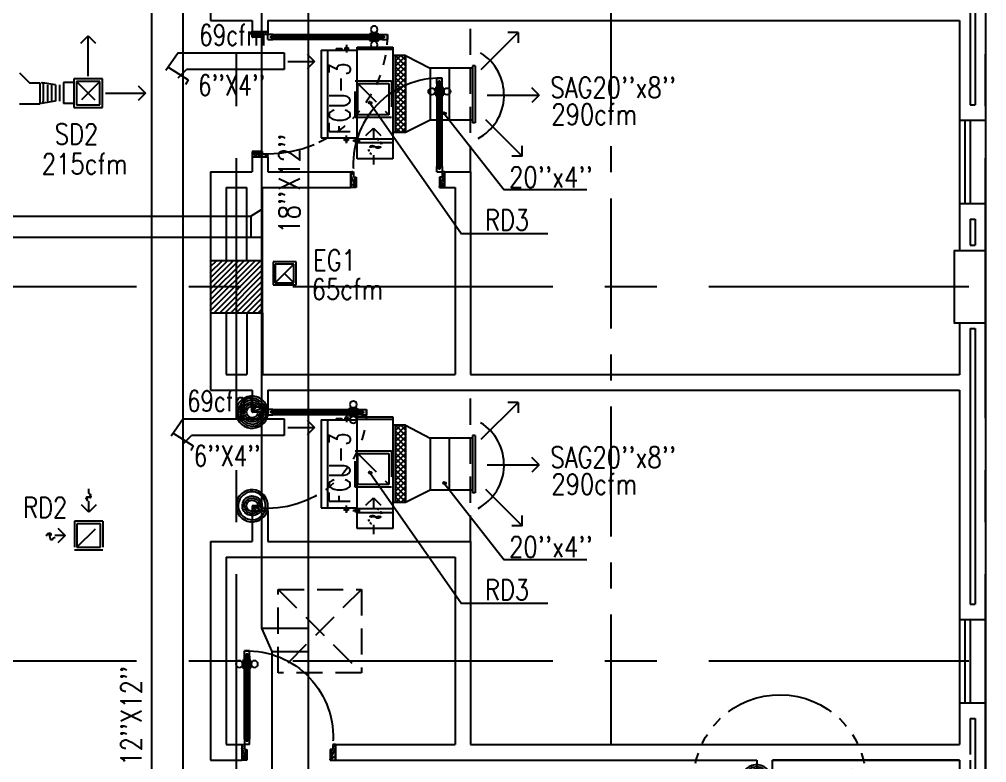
# Model space of a CAD drawing. Extents: x 417866231.7 to 417866328.5, y 43498046.7 to 43498124.2.
# Drawn here: x 417866245.95 to 417866255.25, y 43498063.41 to 43498070.56 of the extents above; entities that cross this region are included whole.
import ezdxf

# ---------------------------------------------------------------- set-up
doc = ezdxf.new("R2010")
doc.units = 0
doc.header["$MEASUREMENT"] = 0
for name, pattern in [('CENTER', [2, 1.25, -0.25, 0.25, -0.25]), ('CENTERX2', [4, 2.5, -0.5, 0.5, -0.5]), ('HIDDEN', [0.375, 0.25, -0.125])]:
    doc.linetypes.add(name, pattern=pattern)
doc.layers.get('0').update_dxf_attribs({"linetype": 'CONTINUOUS'})
for name, color, linetype in [('AXES', 11, 'CENTERX2'), ('AXES1', 11, 'CENTER'), ('COL', 7, 'CONTINUOUS'), ('DOOR', 9, 'CONTINUOUS'), ('DUCT', 6, 'CONTINUOUS'), ('EXDUCT', 10, 'CONTINUOUS'), ('FCU', 6, 'CONTINUOUS'), ('HAT', 11, 'CONTINUOUS'), ('INSUL', 9, 'CONTINUOUS'), ('M-AC-FLEX', 7, 'CONTINUOUS'), ('M-EGU.', 2, 'CONTINUOUS'), ('M-TEXT', 2, 'CONTINUOUS'), ('PSUPPLY', 3, 'HIDDEN'), ('SCD', 2, 'CONTINUOUS'), ('SHAFT', 9, 'CONTINUOUS'), ('TEXT-A', 2, 'CONTINUOUS'), ('WALL', 9, 'CONTINUOUS'), ('WIN', 9, 'CONTINUOUS')]:
    doc.layers.add(name, color=color, linetype=linetype)
doc.styles.add('ROMANS', font='ROMANS.shx', dxfattribs={"width": 0.6})

# ---------------------------------------------------------------- blocks, each defined once
blk = doc.blocks.new('D1000')
at = {"layer": 'DOOR', "color": 7, "linetype": 'ByBlock'}
for p, q in [((0, 0), (-150, 0)), ((-150, 0), (-150, -25)), ((-150, 0), (0, 0)), ((0, -50), (-113.7099299924448, 0)), ((0, -50), (-40.1457343158545, 0)), ((0, -50), (0, 0)), ((-1049.994220409368, -25.1743907785567), (-1099.994220409368, -25.1743907785567)), ((-1099.994220409368, -75.1743907785567), (-1099.994220409368, -25.1743907785567)), ((-1099.994220409368, -25.1743907785567), (-1099.994220409368, -75.1743907785567)), ((-1049.994220409368, -75.1743907785567), (-1099.994220409397, -75.17439077803283)), ((-1049.994220409368, -42.1743907785276), (-1069.994220409368, -42.1743907785276)), ((-1069.994220409368, -42.1743907785567), (-1069.994220409368, -58.1743907785567)), ((-1049.994220409368, -58.1743907785567), (-1069.994220409368, -58.1743907785567)), ((-1049.994220409368, -25.1743907785567), (-1049.994220409368, -42.1743907785276)), ((-1049.994220409368, -58.1743907785567), (-1049.994220409368, -75.1743907785567)), ((-927.6366776307696, -17.97439077851595), (-1017.63667763077, -17.97439077851595)), ((-1017.63667763077, -25.1743907785567), (-1017.63667763077, -17.97439077851595)), ((-1017.63667763077, -75.1743907785567), (-1017.63667763077, -82.37439077859744)), ((-927.6366776307696, -82.37439077859744), (-1017.63667763077, -82.37439077859744)), ((-1005.036677630764, -8.974390778515954), (-940.2366776307754, -8.974390778515954)), ((-1005.036677630764, -17.97439077851595), (-1005.036677630764, -8.974390778515954)), ((-1005.036677630764, -17.97439077851595), (-940.2366776307754, -17.97439077851595)), ((-1005.036677630764, -82.37439077859744), (-940.2366776307754, -82.37439077859744)), ((-1005.036677630764, -82.37439077859744), (-1005.036677630764, -91.37439077859744)), ((-1005.036677630764, -91.37439077859744), (-940.2366776307754, -91.37439077859744)), ((-940.2366776307754, -17.97439077851595), (-940.2366776307754, -8.974390778515954)), ((-940.2366776307754, -82.37439077859744), (-940.2366776307754, -91.37439077859744)), ((-927.6366776307696, -25.1743907785567), (-927.6366776307696, -17.97439077851595)), ((-927.6366776307696, -75.1743907785567), (-927.6366776307696, -82.37439077859744)), ((-200, -42), (-200, -25)), ((-200, -25), (-150, -25)), ((-180, -42), (-200, -42)), ((-200, -75), (-200, -58)), ((-200, -58), (-180, -58)), ((-150, -75), (-200, -75)), ((-180, -58), (-180, -42)), ((-150, -75), (-150, -25)), ((-150, -25), (-100, -25)), ((-100, -25), (-100, -50)), ((0, -50), (-100, -36.64271395650576)), ((-100, -50), (0, -50)), ((-150, -975), (-100, -975)), ((-150, -1000), (-150, -975)), ((-150, -1000), (0, -1000)), ((0, -1000), (-150, -1000)), ((0, -950), (-113.7099299924448, -1000)), ((-100, -975), (-100, -950)), ((0, -950), (-100, -963.3572860434942)), ((-100, -950), (0, -950)), ((0, -950), (-40.1457343158545, -1000)), ((0, -950), (0, -1000))]:
    blk.add_line(p, q, dxfattribs=at)
at = {"layer": 'DOOR', "linetype": 'ByBlock'}
for p, q in [((-200, -25), (-1049.994220409368, -25.1743907785567)), ((-200, -42), (-1049.994220409368, -42.1743907785276)), ((-200, -58), (-1049.994220409368, -58.1743907785567)), ((-1049.994220409368, -75.1743907785567), (-200, -75))]:
    blk.add_line(p, q, dxfattribs=at)
at = {"layer": 'DOOR', "color": 7, "linetype": 'ByBlock'}
for centre in [(-972.6366776307696, 23.35655343646067), (-972.6366776307696, -123.7053349935159)]:
    blk.add_circle(centre, 32.39999999998526, dxfattribs=at)
for centre, radius, start, end in [((0, -50), 134.4019578127773, 158.1598493927677, 169.2800236452233), ((0, -50), 74.40195781277725, 137.7764264164989, 180), ((0, -50), 54.40195781277725, 113.2073828916783, 180), ((0, -50), 154.4019578127773, 161.1052885493303, 166.2857707774695), ((0, -50), 114.4019578127773, 154.0838418822192, 167.37742587102), ((0, -50), 94.40195781277725, 148.0181880332501, 180), ((0, -50), 34.40195781277725, 90, 180), ((0, -50), 14.40195781277725, 90, 180), ((0, -950), 154.4019578127773, 193.7142292225305, 198.8947114506697), ((0, -950), 134.4019578127773, 190.7199763547767, 201.8401506072323), ((0, -950), 94.40195781277725, 180, 211.9818119667498), ((0, -950), 74.40195781277725, 180, 222.2235735835011), ((0, -950), 54.40195781277725, 180, 246.7926171083217), ((0, -950), 34.40195781277725, 180, 270), ((0, -950), 14.40195781277725, 180, 270)]:
    blk.add_arc(centre, radius, start, end, dxfattribs=at)
at = {"layer": 'DOOR', "linetype": 'HIDDEN', "ltscale": 0.5}
blk.add_arc((-149.4480923587253, -24.45375900973158), 950.5464012146837, 180.0434372933824, 269.9667328389054, dxfattribs=at)
blk = doc.blocks.new('C11')
at = {"layer": 'HAT'}
h = blk.add_hatch(dxfattribs=at)
h.set_pattern_fill('ANSI31', color=256, scale=300, style=0)
h.set_pattern_definition([(45, (-248556.1822811713, -75061.0053373936), (-26.51650429449553, 26.51650429449553), [])])
h.paths.add_polyline_path([(300.0000000000291, 700), (-2.91038304567337e-11, 700), (0, 349.9999999998981), (300.0000000000291, 349.9999999998981)])
h.paths.add_polyline_path([(300, 349.9999999998981), (-2.91038304567337e-11, 349.9999999998981), (-2.91038304567337e-11, 0), (300.0000000000291, 0)])
at = {"layer": 'COL'}
blk.add_lwpolyline([(300.0000000000291, 700), (299.9999999999709, 0), (0, 0), (0, 700)], close=True, dxfattribs=at)
blk = doc.blocks.new('DOOR90')
at = {"layer": 'DOOR', "color": 7, "linetype": 'ByBlock'}
for p, q in [((-150, 0), (0, 0)), ((-150, 0), (-150, -25)), ((0, -50), (-113.7099299924448, 0)), ((0, -50), (-40.1457343158545, 0)), ((0, -50), (0, 0)), ((-1000, -25), (-1050, -25)), ((-1050, -75), (-1050, -25)), ((-1050, -25), (-1050, -75)), ((-1000, -75), (-1050, -74.99999999947613)), ((-1000, -41.9999999999709), (-1020, -41.9999999999709)), ((-1020, -42), (-1020, -58)), ((-1000, -58), (-1020, -58)), ((-1000, -25), (-1000, -41.9999999999709)), ((-1000, -58), (-1000, -75)), ((-877.6424572214019, -17.79999999995925), (-967.6424572214019, -17.79999999995925)), ((-967.6424572214019, -25), (-967.6424572214019, -17.79999999995925)), ((-967.6424572214019, -75), (-967.6424572214019, -82.20000000004075)), ((-877.6424572214019, -82.20000000004075), (-967.6424572214019, -82.20000000004075)), ((-955.0424572214251, -8.799999999959255), (-890.2424572213786, -8.799999999959255)), ((-955.0424572214251, -17.79999999995925), (-955.0424572214251, -8.799999999959255)), ((-955.0424572214251, -17.79999999995925), (-890.2424572213786, -17.79999999995925)), ((-955.0424572214251, -82.20000000004075), (-890.2424572213786, -82.20000000004075)), ((-955.0424572214251, -82.20000000004075), (-955.0424572214251, -91.20000000004075)), ((-955.0424572214251, -91.20000000004075), (-890.2424572213786, -91.20000000004075)), ((-890.2424572213786, -17.79999999995925), (-890.2424572213786, -8.799999999959255)), ((-890.2424572213786, -82.20000000004075), (-890.2424572213786, -91.20000000004075)), ((-877.6424572214019, -25), (-877.6424572214019, -17.79999999995925)), ((-877.6424572214019, -75), (-877.6424572214019, -82.20000000004075)), ((-200, -25), (-150, -25)), ((-200, -42), (-200, -25)), ((-180, -42), (-200, -42)), ((-200, -58), (-180, -58)), ((-200, -75), (-200, -58)), ((-150, -75), (-200, -75)), ((-180, -58), (-180, -42)), ((-150, -25), (-100, -25)), ((-150, -75), (-150, -25)), ((-100, -25), (-100, -50)), ((0, -50), (-100, -36.64271395650576)), ((-100, -50), (0, -50)), ((-150, -875), (-100, -875)), ((-150, -900), (-150, -875)), ((-150, -900), (0, -900)), ((0, -900), (-150, -900)), ((0, -850), (-113.7099299924448, -900)), ((-100, -875), (-100, -850)), ((0, -850), (-100, -863.3572860434942)), ((-100, -850), (0, -850)), ((0, -850), (-40.1457343158545, -900)), ((0, -850), (0, -900))]:
    blk.add_line(p, q, dxfattribs=at)
at = {"layer": 'DOOR', "linetype": 'ByBlock'}
for p, q in [((-200, -25), (-1000, -25)), ((-200, -42), (-1000, -41.9999999999709)), ((-200, -58), (-1000, -58)), ((-1000, -75), (-200, -75))]:
    blk.add_line(p, q, dxfattribs=at)
at = {"layer": 'DOOR', "color": 7, "linetype": 'ByBlock'}
for centre in [(-922.6424572214019, 23.53094421501737), (-922.6424572214019, -123.5309442149592)]:
    blk.add_circle(centre, 32.39999999998526, dxfattribs=at)
for centre, radius, start, end in [((0, -50), 154.4019578127773, 161.1052885482714, 166.2857707768669), ((0, -50), 94.40195781277725, 148.0181880328085, 180), ((0, -50), 134.4019578127773, 158.159849394549, 169.2800236450682), ((0, -50), 114.4019578127773, 154.0838418822192, 167.37742587102), ((0, -50), 74.40195781277725, 137.7764264185456, 180), ((0, -50), 54.40195781277725, 113.2073828924446, 180), ((0, -50), 34.40195781277725, 90, 180), ((0, -50), 14.40195781277725, 90, 180), ((0, -850), 154.4019578127773, 193.7142292231331, 198.8947114517286), ((0, -850), 134.4019578127773, 190.7199763549318, 201.840150605451), ((0, -850), 94.40195781277725, 180, 211.9818119671915), ((0, -850), 74.40195781277725, 180, 222.2235735814543), ((0, -850), 54.40195781277725, 180, 246.7926171075554), ((0, -850), 34.40195781277725, 180, 270), ((0, -850), 14.40195781277725, 180, 270)]:
    blk.add_arc(centre, radius, start, end, dxfattribs=at)
at = {"layer": 'DOOR', "linetype": 'HIDDEN', "ltscale": 0.5}
blk.add_arc((-222.2222222220153, -49.99999999976717), 828.155208510499, 178.270116378131, 275.0030377036063, dxfattribs=at)
blk = doc.blocks.new('DOOR100')
at = {"layer": 'DOOR', "color": 7, "linetype": 'ByBlock'}
for p, q in [((-82.20000000018626, 1127.642457221402), (-82.20000000018626, 1217.642457221402)), ((-75.00000000011642, 1217.642457221402), (-82.20000000018626, 1217.642457221402)), ((-75.00000000011642, 1250), (-74.99999999959255, 1300.000000000029)), ((-75.00000000011642, 1300), (-25.00000000011642, 1300)), ((-25.00000000011642, 1300), (-75.00000000011642, 1300)), ((-58.00000000011642, 1250), (-75.00000000011642, 1250)), ((-58.00000000011642, 1250), (-58.00000000011642, 1270)), ((-42.00000000011642, 1270), (-58.00000000011642, 1270)), ((-42.00000000011642, 1250), (-42.00000000011642, 1270)), ((-25.00000000011642, 1250), (-42.00000000011642, 1250)), ((-25.00000000011642, 1250), (-25.00000000011642, 1300)), ((-25.00000000011642, 1217.642457221402), (-17.80000000004657, 1217.642457221402)), ((-17.80000000004657, 1127.642457221402), (-17.80000000004657, 1217.642457221402)), ((-91.20000000018626, 1205.042457221396), (-91.20000000018626, 1140.242457221408)), ((-82.20000000018626, 1205.042457221396), (-91.20000000018626, 1205.042457221396)), ((-82.20000000018626, 1140.242457221408), (-91.20000000018626, 1140.242457221408)), ((-82.20000000018626, 1205.042457221396), (-82.20000000018626, 1140.242457221408)), ((-75.00000000011642, 1127.642457221402), (-82.20000000018626, 1127.642457221402)), ((-25.00000000011642, 1127.642457221402), (-17.80000000004657, 1127.642457221402)), ((-17.80000000004657, 1205.042457221396), (-17.80000000004657, 1140.242457221408)), ((-17.80000000004657, 1205.042457221396), (-8.800000000046566, 1205.042457221396)), ((-17.80000000004657, 1140.242457221408), (-8.800000000046566, 1140.242457221408)), ((-8.800000000046566, 1205.042457221396), (-8.800000000046566, 1140.242457221408)), ((-75, 200), (-58, 200)), ((-75, 150), (-75, 200)), ((-58, 200), (-58, 180)), ((-42, 200), (-25, 200)), ((-42, 180), (-42, 200)), ((-25, 200), (-25, 150)), ((-1200, 0), (-1200, 150)), ((-1200, 150), (-1175, 150)), ((-1200, 150), (-1200, 0)), ((-1150, 0), (-1200, 113.7099299924448)), ((-1175, 150), (-1175, 100)), ((-1175, 100), (-1150, 100)), ((-1150, 0), (-1163.357286043465, 100)), ((-1150, 100), (-1150, 0)), ((-75, 150), (-25, 150)), ((-58, 180), (-42, 180)), ((-50, 0), (0, 113.7099299924448)), ((-50, 100), (-50, 0)), ((-50, 0), (-36.64271395653486, 100)), ((-25, 100), (-50, 100)), ((0, 150), (-25, 150)), ((-25, 150), (-25, 100)), ((0, 0), (0, 150)), ((0, 150), (0, 0)), ((-1150, 0), (-1200, 40.1457343158545)), ((-1150, 0), (-1200, 0)), ((-50, 0), (0, 40.1457343158545)), ((-50, 0), (0, 0))]:
    blk.add_line(p, q, dxfattribs=at)
at = {"layer": 'DOOR', "linetype": 'ByBlock'}
for p, q in [((-75.00000000011642, 1250), (-75, 200)), ((-58, 200), (-58.00000000011642, 1250)), ((-42, 200), (-42.00000000011642, 1250)), ((-25, 200), (-25.00000000011642, 1250))]:
    blk.add_line(p, q, dxfattribs=at)
at = {"layer": 'DOOR', "color": 7, "linetype": 'ByBlock'}
for centre in [(-123.5309442150756, 1172.642457221402), (23.53094421490096, 1172.642457221402)]:
    blk.add_circle(centre, 32.39999999998526, dxfattribs=at)
at = {"layer": 'DOOR', "linetype": 'HIDDEN', "ltscale": 0.5}
blk.add_arc((-24.99999999965075, 149.9999999994106), 1150.000000000618, 90, 179.9999999995831, dxfattribs=at)
at = {"layer": 'DOOR', "color": 7, "linetype": 'ByBlock'}
for centre, radius, start, end in [((-1150, 0), 154.4019578127773, 103.7142292212167, 108.8947114515936), ((-1150, 0), 134.4019578127773, 100.7199763555959, 111.8401506085482), ((-1150, 0), 94.40195781277725, 90, 121.981811965689), ((-50, 0), 94.40195781277725, 58.01818803431096, 90), ((-50, 0), 134.4019578127773, 68.15984939145177, 79.28002364440412), ((-50, 0), 114.4019578127773, 64.0838418833441, 77.3774258719247), ((-50, 0), 154.4019578127773, 71.10528854840643, 76.28577077878333), ((-1150, 0), 74.40195781277725, 90, 132.2235735847074), ((-1150, 0), 54.40195781277725, 90, 156.7926171089788), ((-1150, 0), 34.40195781277725, 90, 180), ((-1150, 0), 14.40195781277725, 90, 180), ((-50, 0), 74.40195781277725, 47.7764264152926, 90), ((-50, 0), 54.40195781277725, 23.20738289102122, 90), ((-50, 0), 34.40195781277725, 0, 90), ((-50, 0), 14.40195781277725, 0, 90)]:
    blk.add_arc(centre, radius, start, end, dxfattribs=at)
blk = doc.blocks.new('COL50')
at = {"layer": 'COL'}
blk.add_lwpolyline([(-249.9999999999709, 250), (-249.9999999999418, -250), (250, -250), (249.9999999999709, 250)], close=True, dxfattribs=at)
blk = doc.blocks.new('*X58')
at = {"color": 0}
for p, q in [((203888.5557043092, 132665.2251692942), (204373.0645088267, 133149.7339738117)), ((203888.5557043092, 132718.2581778832), (204320.0315002377, 133149.7339738117)), ((203888.5557043092, 132771.2911864722), (204266.9984916487, 133149.7339738117)), ((203888.5557043092, 132824.3241950612), (204213.9654830597, 133149.7339738117)), ((203888.5557043092, 132877.3572036501), (204160.9324744707, 133149.7339738117)), ((203888.5557043092, 132930.3902122391), (204107.8994658817, 133149.7339738117)), ((203888.5557043092, 132983.4232208281), (204054.8664572927, 133149.7339738117)), ((203888.5557043092, 133036.4562294171), (204001.8334487038, 133149.7339738117)), ((203888.5557043092, 133089.4892380061), (203948.8004401147, 133149.7339738117)), ((203888.5557043092, 133142.5222465951), (203895.7674315257, 133149.7339738117)), ((203926.0975174157, 132649.7339738117), (204388.5557043091, 133112.1921607051)), ((203979.1305260047, 132649.7339738117), (204388.5557043091, 133059.1591521161)), ((204032.1635345937, 132649.7339738117), (204388.5557043091, 133006.1261435272)), ((204085.1965431827, 132649.7339738117), (204388.5557043091, 132953.0931349382)), ((204138.2295517716, 132649.7339738117), (204388.5557043091, 132900.0601263492)), ((204191.2625603606, 132649.7339738117), (204388.5557043091, 132847.0271177602)), ((204244.2955689496, 132649.7339738117), (204388.5557043091, 132793.9941091712)), ((204297.3285775386, 132649.7339738117), (204388.5557043091, 132740.9611005822)), ((204350.3615861276, 132649.7339738117), (204388.5557043091, 132687.9280919932))]:
    blk.add_line(p, q, dxfattribs=at)
blk = doc.blocks.new('*X29')
at = {"color": 0}
for p, q in [((16890.47746209932, -2466.570672882412), (16943.4517006644, -2413.596434317336)), ((16990.47746209933, -2512.466117304769), (16891.6077791119, -2413.596434317336)), ((16990.47746209933, -2459.433108715778), (16944.64078770089, -2413.596434317336)), ((16890.47746209932, -2519.603681471403), (16990.47746209933, -2419.603681471401)), ((16990.47746209933, -2565.49912589376), (16890.47746209932, -2465.499125893757)), ((16890.47746209932, -2572.636690060394), (16990.47746209933, -2472.636690060392)), ((16990.47746209933, -2618.532134482751), (16890.47746209932, -2518.532134482748)), ((16890.47746209932, -2625.669698649385), (16990.47746209933, -2525.669698649383)), ((16990.47746209933, -2671.565143071742), (16890.47746209932, -2571.565143071739)), ((16890.47746209932, -2678.702707238376), (16990.47746209933, -2578.702707238374)), ((16990.47746209933, -2724.598151660733), (16890.47746209932, -2624.59815166073)), ((16890.47746209932, -2731.735715827367), (16990.47746209933, -2631.735715827365)), ((16990.47746209933, -2777.631160249724), (16890.47746209932, -2677.631160249721)), ((16890.47746209932, -2784.768724416358), (16990.47746209933, -2684.768724416357)), ((16990.47746209933, -2830.664168838715), (16890.47746209932, -2730.664168838713)), ((16890.47746209932, -2837.801733005349), (16990.47746209933, -2737.801733005348)), ((16990.47746209933, -2883.697177427706), (16890.47746209932, -2783.697177427704)), ((16890.47746209932, -2890.83474159434), (16990.47746209933, -2790.834741594339)), ((16990.47746209933, -2936.730186016697), (16890.47746209932, -2836.730186016694)), ((16890.47746209932, -2943.867750183331), (16990.47746209933, -2843.86775018333)), ((16990.47746209933, -2989.763194605689), (16890.47746209932, -2889.763194605686)), ((16890.47746209932, -2996.900758772323), (16990.47746209933, -2896.900758772321)), ((16990.47746209933, -3042.796203194679), (16890.47746209932, -2942.796203194677)), ((16890.47746209932, -3049.933767361314), (16990.47746209933, -2949.933767361312)), ((16990.47746209933, -3095.82921178367), (16890.47746209932, -2995.829211783668)), ((16890.47746209932, -3102.966775950305), (16990.47746209933, -3002.966775950303)), ((16990.47746209933, -3148.862220372662), (16890.47746209932, -3048.862220372659)), ((16891.53081232129, -3154.946434317336), (16990.47746209933, -3055.999784539294)), ((16943.52866745501, -3154.946434317336), (16890.47746209932, -3101.89522896165)), ((16944.56382091028, -3154.946434317336), (16990.47746209933, -3109.032793128285))]:
    blk.add_line(p, q, dxfattribs=at)
blk = doc.blocks.new('WHE06')
at = {"color": 3}
for p, q in [((688.9750000238419, 621.5), (346.0749999880791, 621.5)), ((346.0749999880791, 621.5), (346.0749999880791, 469.1000000014901)), ((688.9750000238419, 469.1000000014901), (688.9750000238419, 621.5)), ((242.1000000238419, 472.1842434704304), (242.1000000238419, 399.4801759719849)), ((60.32499998807907, -422.25), (60.32499998807907, 422.25)), ((212.2971614003181, 437.25), (269.0589052438736, 437.25)), ((232.1000000238419, 452.25), (232.1000000238419, 422.25)), ((232.1000000238419, 452.25), (252.1000000238419, 452.25)), ((252.1000000238419, 452.25), (252.1000000238419, 422.25)), ((304.9940044879913, 447.6499999985099), (373.2827185988426, 447.6499999985099)), ((321.0749999880791, 457.6499999985099), (321.0749999880791, 437.6499999985099)), ((321.0749999880791, 457.6499999985099), (346.0749999880791, 457.6499999985099)), ((321.0749999880791, 437.6499999985099), (346.0749999880791, 437.6499999985099)), ((346.0749999880791, 430.4178223386407), (688.9750000238419, 430.4178223386407)), ((811.1999999880791, 370.6749999970198), (688.9750000238419, 370.6749999970198)), ((711.1999999880791, -370.6749999970198), (711.1999999880791, 370.6749999970198)), ((811.1999999880791, -370.6749999970198), (811.1999999880791, 370.6749999970198)), ((811.1999999880791, -370.6749999970198), (688.9750000238419, -370.6749999970198)), ((141.6357128024101, -437.25), (141.6357128024101, -422.25)), ((141.6357128024101, -437.25), (196.5700032711029, -437.25)), ((196.5700032711029, -437.25), (196.5700032711029, -422.25)), ((221.3790392279625, -437.25), (269.0589052438736, -437.25)), ((232.1000000238419, -452.25), (232.1000000238419, -422.25)), ((232.1000000238419, -452.25), (252.1000000238419, -452.25)), ((242.1000000238419, -472.1842434704304), (242.1000000238419, -399.4801759719849)), ((252.1000000238419, -452.25), (252.1000000238419, -422.25)), ((346.0749999880791, -430.4178223386407), (688.9750000238419, -430.4178223386407))]:
    blk.add_line(p, q, dxfattribs=at)
at = {"color": 6}
for p, q in [((346.0749999880791, 469.1000000014901), (346.0749999880791, -450.8250000029802)), ((688.9750000238419, 469.1000000014901), (346.0749999880791, 469.1000000014901)), ((688.9750000238419, -450.8250000029802), (688.9750000238419, 469.1000000014901)), ((0, -422.25), (0, 422.25)), ((0, 422.25), (346.0749999880791, 422.25)), ((0, -422.25), (346.0749999880791, -422.25)), ((346.0749999880791, -450.8250000029802), (688.9750000238419, -450.8250000029802))]:
    blk.add_line(p, q, dxfattribs=at)
at = {"color": 11}
blk.add_blockref('*X29', (-16179.27746212482, 2784.271434314549), dxfattribs=at)

msp = doc.modelspace()

# ---------------------------------------------------------------- linework, layer by layer
at = {"layer": 'AXES'}
for p, q in [((417866248.0386051, 43498046.72449277), (417866248.0386051, 43498123.53716789)), ((417866255.2386051, 43498046.72449277), (417866255.2386051, 43498123.18716789)), ((417866307.0786051, 43498067.98878641), (417866239.0386051, 43498067.98878641)), ((417866307.0786051, 43498064.38878641), (417866239.0386051, 43498064.38878641))]:
    msp.add_line(p, q, dxfattribs=at)
at = {"layer": 'AXES1'}
msp.add_line((417866251.6386051, 43498053.58878641), (417866251.6386051, 43498112.40878641), dxfattribs=at)
at = {"layer": 'DUCT', "linetype": 'ByBlock'}
for p, q in [((417866247.5209725, 43498079.59369524), (417866247.5209725, 43498061.69918733)), ((417866247.2209725, 43498071.15974574), (417866247.2209725, 43498061.64918733))]:
    msp.add_line(p, q, dxfattribs=at)
at = {"layer": 'DUCT'}
for p, q in [((417866247.4776269, 43498070.23684323), (417866247.3600358, 43498070.06890575)), ((417866247.4776269, 43498070.23684323), (417866248.4963144, 43498070.23684323)), ((417866248.4963144, 43498070.23684323), (417866248.4963144, 43498070.07684323)), ((417866247.3806447, 43498070.09833822), (417866247.5721132, 43498069.97819236)), ((417866247.4776269, 43498069.99684323), (417866247.5576269, 43498070.07684323)), ((417866248.4963144, 43498070.07684323), (417866247.5576269, 43498070.07684323)), ((417866245.9515262, 43498070.04609942), (417866246.0515262, 43498069.94609942)), ((417866247.5721132, 43498069.97819236), (417866247.5490947, 43498069.93303886)), ((417866247.5721132, 43498069.97819236), (417866247.5721132, 43498069.97819236)), ((417866246.1515262, 43498069.94609942), (417866246.0515262, 43498069.94609942)), ((417866246.1515262, 43498069.74609941), (417866246.1515262, 43498069.94609942)), ((417866245.9515262, 43498069.74609941), (417866246.1515262, 43498069.74609941)), ((417866247.5265346, 43498066.7188885), (417866247.4089435, 43498066.55095102)), ((417866247.5265346, 43498066.7188885), (417866248.4963144, 43498066.7188885)), ((417866248.4963144, 43498066.7188885), (417866248.4963144, 43498066.5588885)), ((417866247.4295523, 43498066.58038349), (417866247.6210208, 43498066.46023764)), ((417866247.5265346, 43498066.4788885), (417866247.6065346, 43498066.5588885)), ((417866248.4963144, 43498066.5588885), (417866247.6065346, 43498066.5588885)), ((417866247.6210208, 43498066.46023764), (417866247.5980024, 43498066.41508413)), ((417866247.6210208, 43498066.46023764), (417866247.6210208, 43498066.46023764))]:
    msp.add_line(p, q, dxfattribs=at)
at = {"layer": 'DUCT', "linetype": 'Continuous'}
for p, q in [((417866249.6641743, 43498070.2117532), (417866249.8998622, 43498070.08908062)), ((417866250.0823876, 43498070.08908062), (417866249.8998622, 43498070.08908062)), ((417866249.8998622, 43498070.08908062), (417866249.8998622, 43498069.58907961)), ((417866249.8998622, 43498069.58907961), (417866249.6641743, 43498069.4704017)), ((417866250.0823876, 43498069.58907961), (417866249.8998622, 43498069.58907961)), ((417866249.6641743, 43498066.6567532), (417866249.8998622, 43498066.53408062)), ((417866250.0823876, 43498066.53408062), (417866249.8998622, 43498066.53408062)), ((417866249.8998622, 43498066.53408062), (417866249.8998622, 43498066.03407961)), ((417866249.8998622, 43498066.03407961), (417866249.6641743, 43498065.9154017)), ((417866250.0823876, 43498066.03407961), (417866249.8998622, 43498066.03407961))]:
    msp.add_line(p, q, dxfattribs=at)
at = {"layer": 'EXDUCT', "linetype": 'ByBlock'}
for p, q in [((417866248.2775404, 43498072.82789502), (417866248.2775404, 43498064.7057426)), ((417866248.7275404, 43498072.82789502), (417866248.7275404, 43498060.40274163)), ((417866243.2754089, 43498068.6669528), (417866248.1756032, 43498068.6669528)), ((417866248.1756032, 43498068.6669528), (417866248.2775404, 43498068.73208846)), ((417866248.1775404, 43498068.66819063), (417866248.1775405, 43498068.4669528)), ((417866243.2754089, 43498068.4669528), (417866248.2775404, 43498068.4669528)), ((417866248.2775404, 43498064.7057426), (417866248.3775405, 43498064.48127434)), ((417866248.2775404, 43498064.7057426), (417866248.7275404, 43498064.7057426)), ((417866248.3775405, 43498064.48127434), (417866248.7275404, 43498064.48127434)), ((417866248.3775405, 43498064.48127434), (417866248.3775405, 43498060.40274163))]:
    msp.add_line(p, q, dxfattribs=at)
at = {"layer": 'INSUL'}
for p, q in [((417866255.0886051, 43498071.03878641), (417866255.0886051, 43498069.73878641)), ((417866255.1386051, 43498071.03878641), (417866255.1386051, 43498069.73878641)), ((417866255.0886051, 43498069.73878641), (417866255.1386051, 43498069.73878641)), ((417866255.0886051, 43498068.63878641), (417866255.1386051, 43498068.63878641)), ((417866255.0886051, 43498068.63878641), (417866255.0886051, 43498068.38878641)), ((417866255.1386051, 43498068.63878641), (417866255.1386051, 43498068.38878641)), ((417866255.0886051, 43498068.38878641), (417866255.1386051, 43498068.38878641)), ((417866255.0886051, 43498067.58878641), (417866255.0886051, 43498064.93878641)), ((417866255.0886051, 43498067.58878641), (417866255.1386051, 43498067.58878641)), ((417866255.1386051, 43498067.58878641), (417866255.1386051, 43498064.93878641)), ((417866255.0886051, 43498064.93878641), (417866255.1386051, 43498064.93878641)), ((417866255.0886051, 43498063.83878641), (417866255.1386051, 43498063.83878641)), ((417866255.0886051, 43498063.83878641), (417866255.0886051, 43498063.49178641)), ((417866255.1386051, 43498063.83878641), (417866255.1386051, 43498063.44178641)), ((417866255.0886051, 43498063.43878641), (417866255.0886051, 43498061.13878641)), ((417866255.1386051, 43498063.43878641), (417866255.1386051, 43498061.13878641))]:
    msp.add_line(p, q, dxfattribs=at)
at = {"layer": 'M-AC-FLEX', "color": 11}
for p, q in [((417866246.181125, 43498069.92953336), (417866246.181125, 43498069.77203946)), ((417866246.220125, 43498069.92953336), (417866246.220125, 43498069.77203946)), ((417866246.259125, 43498069.92953336), (417866246.259125, 43498069.77203946)), ((417866246.298125, 43498069.92953336), (417866246.298125, 43498069.77203946)), ((417866246.3371251, 43498069.92953336), (417866246.3371251, 43498069.77203946)), ((417866246.3761251, 43498069.92953336), (417866246.3761251, 43498069.77203946))]:
    msp.add_line(p, q, dxfattribs=at)
at = {"layer": 'M-AC-FLEX'}
for points in [[(417866246.298125, 43498069.92953336, -1), (417866246.259125, 43498069.92953336, 0.9999999999999997), (417866246.220125, 43498069.92953336, -0.9999999999999997), (417866246.181125, 43498069.92953336, 0.601095585022401), (417866246.1515262, 43498069.94594199, 0.601095585022401)], [(417866246.259125, 43498069.92953336, 1), (417866246.298125, 43498069.92953336, -0.9999999999999997), (417866246.337125, 43498069.92953336)], [(417866246.337125, 43498069.92953336, 1), (417866246.298125, 43498069.92953336)], [(417866246.3761251, 43498069.92953336, -1), (417866246.3371251, 43498069.92953336, 0.9999999999999997), (417866246.2981251, 43498069.92953336)], [(417866246.2981251, 43498069.92953336, -1), (417866246.3371251, 43498069.92953336)], [(417866246.298125, 43498069.77203946, 1), (417866246.259125, 43498069.77203946, -0.9999999999999997), (417866246.220125, 43498069.77203946, 1), (417866246.181125, 43498069.77203946, -0.601095585022401), (417866246.1515262, 43498069.75563083, -0.601095585022401)], [(417866246.259125, 43498069.77203946, -1), (417866246.298125, 43498069.77203946, 0.9999999999999997), (417866246.337125, 43498069.77203946)], [(417866246.3371249, 43498069.77199125, -1.000000764127005), (417866246.298125, 43498069.77203946)], [(417866246.3761251, 43498069.77203946, 1), (417866246.3371251, 43498069.77203946, -0.9999999999999997), (417866246.2981251, 43498069.77203946)], [(417866246.2981251, 43498069.77199125, 1.000000764127005), (417866246.3371251, 43498069.77203946)]]:
    msp.add_lwpolyline(points, format="xyb", dxfattribs=at)
at = {"layer": 'M-EGU.', "linetype": 'HIDDEN'}
for p, q in [((417866250.2886251, 43498069.0922122), (417866250.2886251, 43498070.5472122)), ((417866250.2886251, 43498069.09378641), (417866250.2886251, 43498070.50628927)), ((417866246.7261251, 43498069.96328641), (417866246.5011251, 43498069.96328641)), ((417866246.5011251, 43498069.96328641), (417866246.7261251, 43498069.73828641)), ((417866246.7261251, 43498069.96328641), (417866246.5011251, 43498069.73828641)), ((417866246.5011251, 43498069.96328641), (417866246.5011251, 43498069.73828641)), ((417866246.7261251, 43498069.73828641), (417866246.7261251, 43498069.96328641)), ((417866249.1783149, 43498069.96699397), (417866249.5283156, 43498069.96699397)), ((417866249.1783149, 43498069.61699326), (417866249.1783149, 43498069.96699397)), ((417866249.5283156, 43498069.96699397), (417866249.5283156, 43498069.61699326)), ((417866249.203315, 43498069.94199391), (417866249.5033156, 43498069.64199331)), ((417866246.5011251, 43498069.73828641), (417866246.7261251, 43498069.73828641)), ((417866249.5283156, 43498069.61699326), (417866249.1783149, 43498069.61699326)), ((417866250.2886251, 43498065.5372122), (417866250.2886251, 43498066.9922122)), ((417866250.2886251, 43498065.53878641), (417866250.2886251, 43498066.95128927)), ((417866249.1783149, 43498066.41199397), (417866249.5283156, 43498066.41199397)), ((417866249.1783149, 43498066.06199326), (417866249.1783149, 43498066.41199397)), ((417866249.203315, 43498066.38699391), (417866249.5033156, 43498066.08699331)), ((417866249.5283156, 43498066.41199397), (417866249.5283156, 43498066.06199326)), ((417866249.5283156, 43498066.06199326), (417866249.1783149, 43498066.06199326)), ((417866246.7549958, 43498065.73471968), (417866246.4799957, 43498065.73471968)), ((417866246.4799957, 43498065.73471968), (417866246.4799957, 43498065.45971968)), ((417866246.5049958, 43498065.48471968), (417866246.7299957, 43498065.70971968)), ((417866246.7549958, 43498065.73471968), (417866246.7549958, 43498065.45971968)), ((417866246.4799957, 43498065.45971968), (417866246.7549958, 43498065.45971968))]:
    msp.add_line(p, q, dxfattribs=at)
at = {"layer": 'M-EGU.'}
for p, q in [((417866250.3914894, 43498070.07852409), (417866250.7450435, 43498070.4320782)), ((417866250.7450435, 43498070.4320782), (417866250.6450433, 43498070.4320782)), ((417866250.7450435, 43498070.4320782), (417866250.7450435, 43498070.33207799)), ((417866246.5429144, 43498070.33007573), (417866246.6136251, 43498070.40078641)), ((417866246.6136251, 43498070.40078641), (417866246.6843358, 43498070.33007573)), ((417866246.6136251, 43498070.01460404), (417866246.6136251, 43498070.40078641)), ((417866248.5322354, 43498070.15371135), (417866248.7884663, 43498070.15371135)), ((417866248.7177556, 43498070.22442202), (417866248.7884663, 43498070.15371135)), ((417866248.7884663, 43498070.15371135), (417866248.7177556, 43498070.08300067)), ((417866250.0823876, 43498070.08908062), (417866250.0823876, 43498069.58907961)), ((417866250.3073881, 43498070.08908062), (417866250.0823876, 43498070.08908062)), ((417866250.3323881, 43498070.11408067), (417866250.3073881, 43498070.11408067)), ((417866250.3073881, 43498070.11408067), (417866250.3073881, 43498069.56407956)), ((417866250.3323881, 43498070.11408067), (417866250.3323881, 43498069.56407956)), ((417866246.4761251, 43498069.98828641), (417866246.4761251, 43498069.71328641)), ((417866246.7511251, 43498069.98828641), (417866246.4761251, 43498069.98828641)), ((417866246.7511251, 43498069.71328641), (417866246.7511251, 43498069.98828641)), ((417866246.3761251, 43498069.95078641), (417866246.3761251, 43498069.75078641)), ((417866246.4761251, 43498069.95078641), (417866246.3761251, 43498069.95078641)), ((417866247.0929144, 43498069.92149709), (417866247.1636251, 43498069.85078641)), ((417866249.203315, 43498069.94199391), (417866249.5033156, 43498069.94199391)), ((417866249.203315, 43498069.64199331), (417866249.203315, 43498069.94199391)), ((417866249.5033156, 43498069.94199391), (417866249.5033156, 43498069.64199331)), ((417866250.9484365, 43498069.83158417), (417866250.8777257, 43498069.90229499)), ((417866246.7774428, 43498069.85078641), (417866247.1636251, 43498069.85078641)), ((417866247.1636251, 43498069.85078641), (417866247.0929144, 43498069.78007573)), ((417866250.4484355, 43498069.83158417), (417866250.9484365, 43498069.83158417)), ((417866250.9484365, 43498069.83158417), (417866250.8777257, 43498069.76087335)), ((417866246.4761251, 43498069.75078641), (417866246.3761251, 43498069.75078641)), ((417866246.4761251, 43498069.71328641), (417866246.7511251, 43498069.71328641)), ((417866249.5033156, 43498069.64199331), (417866249.203315, 43498069.64199331)), ((417866250.3073881, 43498069.58907961), (417866250.0823876, 43498069.58907961)), ((417866250.4311574, 43498069.59818675), (417866250.7847115, 43498069.24463265)), ((417866249.2829396, 43498069.44387419), (417866249.3536504, 43498069.514585)), ((417866249.3536504, 43498069.514585), (417866249.4243612, 43498069.44387419)), ((417866249.3536504, 43498069.514585), (417866249.3536504, 43498069.41352228)), ((417866250.3323881, 43498069.56407956), (417866250.3073881, 43498069.56407956)), ((417866250.7847115, 43498069.24463265), (417866250.7847115, 43498069.34463285)), ((417866249.3536504, 43498069.25428412), (417866249.3536504, 43498069.16564682)), ((417866250.7847115, 43498069.24463265), (417866250.6847113, 43498069.24463265)), ((417866250.3914894, 43498066.52352409), (417866250.7450435, 43498066.8770782)), ((417866250.7450435, 43498066.8770782), (417866250.6450433, 43498066.8770782)), ((417866250.7450435, 43498066.8770782), (417866250.7450435, 43498066.777078)), ((417866248.7177556, 43498066.7064673), (417866248.7884663, 43498066.63575662)), ((417866248.5322354, 43498066.63575662), (417866248.7884663, 43498066.63575662)), ((417866248.7884663, 43498066.63575662), (417866248.7177556, 43498066.56504595)), ((417866250.0823876, 43498066.53408062), (417866250.0823876, 43498066.03407961)), ((417866250.3073881, 43498066.53408062), (417866250.0823876, 43498066.53408062)), ((417866250.3323881, 43498066.55908068), (417866250.3073881, 43498066.55908068)), ((417866250.3073881, 43498066.55908068), (417866250.3073881, 43498066.00907956)), ((417866250.3323881, 43498066.55908068), (417866250.3323881, 43498066.00907956)), ((417866249.203315, 43498066.38699391), (417866249.5033156, 43498066.38699391)), ((417866249.203315, 43498066.08699331), (417866249.203315, 43498066.38699391)), ((417866249.5033156, 43498066.38699391), (417866249.5033156, 43498066.08699331)), ((417866250.9484365, 43498066.27658417), (417866250.8777257, 43498066.34729499)), ((417866250.4484355, 43498066.27658417), (417866250.9484365, 43498066.27658417)), ((417866250.9484365, 43498066.27658417), (417866250.8777257, 43498066.20587335)), ((417866249.5033156, 43498066.08699331), (417866249.203315, 43498066.08699331)), ((417866246.6174958, 43498066.00422149), (417866246.6174958, 43498066.04721968)), ((417866249.2829396, 43498065.88887419), (417866249.3536504, 43498065.959585)), ((417866249.3536504, 43498065.959585), (417866249.4243612, 43498065.88887419)), ((417866249.3536504, 43498065.959585), (417866249.3536504, 43498065.85852228)), ((417866250.3073881, 43498066.03407961), (417866250.0823876, 43498066.03407961)), ((417866250.3323881, 43498066.00907956), (417866250.3073881, 43498066.00907956)), ((417866250.4311574, 43498066.04318675), (417866250.7847115, 43498065.68963265)), ((417866246.6174958, 43498065.82221968), (417866246.5467851, 43498065.89293036)), ((417866246.6174958, 43498065.82221968), (417866246.6174958, 43498065.92907656)), ((417866246.6882064, 43498065.89293036), (417866246.6174958, 43498065.82221968)), ((417866250.7847115, 43498065.68963265), (417866250.7847115, 43498065.78963285)), ((417866246.7299957, 43498065.70971968), (417866246.5049958, 43498065.70971968)), ((417866246.5049958, 43498065.70971968), (417866246.5049958, 43498065.48471968)), ((417866246.7299957, 43498065.48471968), (417866246.7299957, 43498065.70971968)), ((417866249.3536504, 43498065.69928412), (417866249.3536504, 43498065.61064682)), ((417866250.7847115, 43498065.68963265), (417866250.6847113, 43498065.68963265)), ((417866246.3924958, 43498065.59721968), (417866246.2914332, 43498065.59721968)), ((417866246.3217851, 43498065.66793036), (417866246.3924958, 43498065.59721968)), ((417866246.3924958, 43498065.59721968), (417866246.3217851, 43498065.526509)), ((417866246.5049958, 43498065.48471968), (417866246.7299957, 43498065.48471968))]:
    msp.add_line(p, q, dxfattribs=at)
for points in [[(417866246.6174958, 43498066.00422149, -0.1878616880635112), (417866246.6359329, 43498065.99285653, -0.2026446714702415), (417866246.6408718, 43498065.97327946, -0.6169147816705048), (417866246.6158116, 43498065.96518235, 0.6687084752237648), (417866246.5922158, 43498065.9555983, 0.1942850651709176), (417866246.5993313, 43498065.93766064, 0.1860514396155063), (417866246.6174958, 43498065.92907656)], [(417866246.2118143, 43498065.59721968, -0.1324001419046424), (417866246.2229562, 43498065.61330785, -0.15664048728736), (417866246.238354, 43498065.61965627, -0.7366118572675341), (417866246.250973, 43498065.58818541, 0.7742319307937748), (417866246.2648936, 43498065.55777221, 0.2033489946306821), (417866246.2859685, 43498065.57149999, 0.1938082075567039), (417866246.2914332, 43498065.59721968)]]:
    msp.add_lwpolyline(points, format="xyb", dxfattribs=at)
for centre, radius, start, end in [((417866249.3658015, 43498069.3441964), 0.07038275008376396, 56.06791519368247, 99.94155587594098), ((417866249.3691406, 43498069.34915937), 0.0644010973816839, 10.09069886061577, 56.06794243221513), ((417866249.344166, 43498069.31021155), 0.03550330450034948, 39.09794158613952, 184.6011491178419), ((417866249.3630697, 43498069.31173296), 0.05446809202246012, 184.6012262695696, 220.2112023299373), ((417866249.3985312, 43498069.35438972), 0.03454872507028574, 219.0979441099136, 10.09070198115806), ((417866249.3789013, 43498069.32511694), 0.07519904755981853, 220.2111423229699, 250.379558153059), ((417866249.344166, 43498065.75521155), 0.03550330450034948, 39.09794158613952, 184.6011491178419), ((417866249.3658015, 43498065.7891964), 0.07038275008376396, 56.06791519368247, 99.94155587594098), ((417866249.3985312, 43498065.79938972), 0.03454872507028574, 219.0979441099136, 10.09070198115806), ((417866249.3691406, 43498065.79415938), 0.0644010973816839, 10.09069886061577, 56.06794243221513), ((417866249.3630697, 43498065.75673296), 0.05446809202246012, 184.6012262695696, 220.2112023299373), ((417866249.3789013, 43498065.77011694), 0.07519904755981853, 220.2111423229699, 250.379558153059)]:
    msp.add_arc(centre, radius, start, end, dxfattribs=at)
for centre in [(417866250.132828, 43498069.83158417), (417866250.132828, 43498066.27658417)]:
    msp.add_ellipse(centre, major_axis=(-0.3371891843117221, 0.3371891843117221), ratio=0.999999968212221, start_param=2.854131963678764, end_param=4.941636672248031, dxfattribs=at)
at = {"layer": 'PSUPPLY', "color": 4, "linetype": 'Continuous'}
for p, q in [((417866249.3190632, 43498069.75754749), (417866250.2002382, 43498068.49829239)), ((417866250.0322421, 43498069.65814071), (417866250.6100072, 43498068.91920567)), ((417866251.4054683, 43498068.91899863), (417866250.6102141, 43498068.91899863)), ((417866251.0315982, 43498068.49829239), (417866250.2002382, 43498068.49829239)), ((417866249.3190632, 43498066.20254749), (417866250.2002382, 43498064.94329239)), ((417866250.0322421, 43498066.10314071), (417866250.6100072, 43498065.36420567)), ((417866251.4054683, 43498065.36399863), (417866250.6102141, 43498065.36399863)), ((417866251.0315982, 43498064.94329239), (417866250.2002382, 43498064.94329239))]:
    msp.add_line(p, q, dxfattribs=at)
at = {"layer": 'PSUPPLY', "color": 3, "linetype": 'Continuous'}
for centre, major_axis, ratio, start_param, end_param in [((417866249.3233356, 43498069.75751343), (-0.008838861144588418, 0.00883886114458842), 0.9999998721956602, -0.7853982272996223, 2.356194426290171), ((417866249.3233356, 43498069.75751343), (-0.008838855381913141, 0.008838855381913145), 0.9999964077820435, 2.356192694080141, 5.497785347669934), ((417866250.0374565, 43498069.65615211), (-0.008838861144588418, 0.00883886114458842), 0.9999998721956602, -0.7853982272996223, 2.356194426290171), ((417866250.0374565, 43498069.65615211), (-0.008838861144588418, 0.00883886114458842), 0.9999998721956602, 2.356194426290171, 5.497787079879964), ((417866249.3233356, 43498066.20251343), (-0.008838861144588418, 0.00883886114458842), 0.9999998721956602, -0.7853982272996223, 2.356194426290171), ((417866249.3233356, 43498066.20251343), (-0.008838855381913141, 0.008838855381913145), 0.9999964077820435, 2.356192694080141, 5.497785347669934), ((417866250.0374565, 43498066.10115211), (-0.008838861144588418, 0.00883886114458842), 0.9999998721956602, -0.7853982272996223, 2.356194426290171), ((417866250.0374565, 43498066.10115211), (-0.008838861144588418, 0.00883886114458842), 0.9999998721956602, 2.356194426290171, 5.497787079879964)]:
    msp.add_ellipse(centre, major_axis=major_axis, ratio=ratio, start_param=start_param, end_param=end_param, dxfattribs=at)
at = {"layer": 'SCD', "linetype": 'HIDDEN'}
for p, q in [((417866248.3904856, 43498068.22742866), (417866248.3904856, 43498068.00742866)), ((417866248.6104856, 43498068.22742866), (417866248.3904856, 43498068.22742866)), ((417866248.4104856, 43498068.02742866), (417866248.5904856, 43498068.20742866)), ((417866248.6104856, 43498068.00742866), (417866248.6104856, 43498068.22742866)), ((417866248.3904856, 43498068.00742866), (417866248.6104856, 43498068.00742866))]:
    msp.add_line(p, q, dxfattribs=at)
at = {"layer": 'SCD'}
for p, q in [((417866248.4104856, 43498068.20742866), (417866248.4104856, 43498068.02742866)), ((417866248.5904856, 43498068.20742866), (417866248.4104856, 43498068.20742866)), ((417866248.5904856, 43498068.02742866), (417866248.5904856, 43498068.20742866)), ((417866248.4104856, 43498068.02742866), (417866248.5904856, 43498068.02742866))]:
    msp.add_line(p, q, dxfattribs=at)
at = {"layer": 'SCD', "linetype": 'ByBlock'}
msp.add_line((417866248.5004857, 43498068.11742866), (417866248.5904856, 43498068.02742866), dxfattribs=at)
at = {"layer": 'SHAFT', "color": 97, "linetype": 'HIDDEN'}
for p, q in [((417866249.2386051, 43498065.07878641), (417866248.4386051, 43498064.27878641)), ((417866248.4386051, 43498065.07878641), (417866249.2386051, 43498064.27878641))]:
    msp.add_line(p, q, dxfattribs=at)
msp.add_lwpolyline([(417866248.4386051, 43498065.07878641), (417866249.2386051, 43498065.07878641), (417866249.2386051, 43498064.27878641), (417866248.4386051, 43498064.27878641)], close=True, dxfattribs=at)
at = {"layer": 'WALL', "linetype": 'ByBlock'}
for p, q in [((417866247.7886051, 43498072.64878641), (417866247.7886051, 43498070.54878641)), ((417866255.2386051, 43498071.18878641), (417866255.2386051, 43498069.58878641)), ((417866247.7886051, 43498070.54878641), (417866248.1886051, 43498070.54878641)), ((417866247.7886051, 43498070.54878641), (417866248.1886051, 43498070.54878641)), ((417866248.1886051, 43498070.54878641), (417866248.1886051, 43498070.43828641)), ((417866248.3386051, 43498070.54878641), (417866254.9886051, 43498070.54878641)), ((417866248.3386051, 43498070.54878641), (417866248.3386051, 43498070.43828641)), ((417866254.9886051, 43498070.54693758), (417866254.9886051, 43498069.58878641)), ((417866248.3386051, 43498070.43828641), (417866248.1886051, 43498070.43828641)), ((417866255.2352792, 43498069.73878641), (417866255.2386051, 43498069.73878641)), ((417866254.9886051, 43498069.58878641), (417866255.2386051, 43498069.58878641)), ((417866248.1886051, 43498069.23828641), (417866248.1886051, 43498069.09378641)), ((417866248.3386051, 43498069.23828641), (417866248.1886051, 43498069.23828641)), ((417866248.3386051, 43498069.23828641), (417866248.3386051, 43498069.09378641)), ((417866247.7886051, 43498069.09378641), (417866247.7886051, 43498066.99378641)), ((417866247.7886051, 43498069.09378641), (417866248.1886051, 43498069.09378641)), ((417866248.3386051, 43498069.09378641), (417866249.1386051, 43498069.09378641)), ((417866249.1386051, 43498069.09378641), (417866249.1386051, 43498068.94378641)), ((417866250.0386051, 43498069.09378641), (417866250.2886051, 43498069.09378641)), ((417866250.0386051, 43498069.09378641), (417866250.0386051, 43498068.94378641)), ((417866250.2886051, 43498069.09378641), (417866250.2886051, 43498067.14378641)), ((417866247.9386051, 43498068.94378641), (417866248.1386051, 43498068.94378641)), ((417866247.9386051, 43498068.94378641), (417866247.9386051, 43498068.23878641)), ((417866247.9386051, 43498068.94378641), (417866248.1386051, 43498068.94378641)), ((417866248.1386051, 43498068.23878641), (417866248.1386051, 43498068.94378641)), ((417866248.2886051, 43498068.23878641), (417866248.2886051, 43498068.94378641)), ((417866248.2886051, 43498068.94378641), (417866249.1386051, 43498068.94378641)), ((417866250.0386051, 43498068.94378641), (417866250.1386051, 43498068.94378641)), ((417866250.1386051, 43498068.94378641), (417866250.1386051, 43498067.14378641)), ((417866254.9886051, 43498068.78878641), (417866254.9886051, 43498068.33878641)), ((417866254.9886051, 43498068.78878641), (417866255.2386051, 43498068.78878641)), ((417866255.2386051, 43498068.78878641), (417866255.2386051, 43498064.78878641)), ((417866255.2352792, 43498068.63878641), (417866255.2386051, 43498068.63878641)), ((417866247.9386051, 43498067.73878641), (417866247.9386051, 43498067.14378641)), ((417866248.1386051, 43498067.73878641), (417866248.1386051, 43498067.14378641)), ((417866248.2886051, 43498067.73878641), (417866248.2886051, 43498067.14378641)), ((417866254.9886051, 43498067.63878641), (417866254.9886051, 43498067.14193758)), ((417866247.9386051, 43498067.14378641), (417866248.1386051, 43498067.14378641)), ((417866247.9386051, 43498067.14378641), (417866248.1386051, 43498067.14378641)), ((417866248.2886051, 43498067.14378641), (417866250.1386051, 43498067.14378641)), ((417866250.2886051, 43498067.14378641), (417866254.9886051, 43498067.14378641)), ((417866247.7886051, 43498066.99378641), (417866248.1886051, 43498066.99378641)), ((417866248.1886051, 43498066.99378641), (417866248.1886051, 43498066.83328641)), ((417866248.3386051, 43498066.99378641), (417866254.9886051, 43498066.99378641)), ((417866248.3386051, 43498066.99378641), (417866248.3386051, 43498066.83328641)), ((417866254.9886051, 43498066.99378641), (417866254.9886051, 43498064.78878641)), ((417866248.3386051, 43498066.83328641), (417866248.1886051, 43498066.83328641)), ((417866248.1886051, 43498065.83328641), (417866248.1886051, 43498065.53878641)), ((417866248.3386051, 43498065.83328641), (417866248.1886051, 43498065.83328641)), ((417866248.3386051, 43498065.83328641), (417866248.3386051, 43498065.53878641)), ((417866247.7886051, 43498065.53878641), (417866247.7886051, 43498063.43878641)), ((417866247.7886051, 43498065.53878641), (417866248.1886051, 43498065.53878641)), ((417866247.7886051, 43498065.53878641), (417866247.7886051, 43498063.43878641)), ((417866248.3386051, 43498065.53878641), (417866250.2886051, 43498065.53878641)), ((417866250.2886051, 43498065.53878641), (417866250.2886051, 43498063.58878641)), ((417866247.9386051, 43498065.38878641), (417866247.9386051, 43498063.58878641)), ((417866247.9386051, 43498065.38878641), (417866250.1386051, 43498065.38878641)), ((417866250.1386051, 43498065.38878641), (417866250.1386051, 43498063.58878641)), ((417866254.9886051, 43498064.78878641), (417866255.2386051, 43498064.78878641)), ((417866254.9886051, 43498063.98878641), (417866254.9886051, 43498063.58878641)), ((417866254.9886051, 43498063.98878641), (417866255.2386051, 43498063.98878641)), ((417866255.2386051, 43498063.98878641), (417866255.2386051, 43498063.43878641)), ((417866255.2352792, 43498063.83878641), (417866255.2386051, 43498063.83878641)), ((417866247.9386051, 43498063.58878641), (417866248.0886051, 43498063.58878641)), ((417866247.9386051, 43498063.58878641), (417866248.0886051, 43498063.58878641)), ((417866248.0886051, 43498063.58878641), (417866248.0886051, 43498063.43878641)), ((417866248.9886051, 43498063.58878641), (417866250.1386051, 43498063.58878641)), ((417866248.9886051, 43498063.58878641), (417866250.1386051, 43498063.58878641)), ((417866248.9886051, 43498063.58878641), (417866248.9886051, 43498063.43878641)), ((417866250.2886051, 43498063.58878641), (417866254.9886051, 43498063.58878641)), ((417866247.7886051, 43498063.43878641), (417866248.0886051, 43498063.43878641)), ((417866248.9886051, 43498063.43878641), (417866253.0386051, 43498063.43878641)), ((417866253.1886051, 43498063.43878641), (417866254.9886051, 43498063.43878641))]:
    msp.add_line(p, q, dxfattribs=at)
at = {"layer": 'WALL'}
for p, q in [((417866253.0386051, 43498063.43878641), (417866253.0386051, 43498063.28878641)), ((417866253.1886051, 43498063.28878641), (417866253.1886051, 43498063.43878641)), ((417866254.9886051, 43498063.43878641), (417866253.1886051, 43498063.43878641)), ((417866254.9886051, 43498063.43878641), (417866254.9886051, 43498061.13878641)), ((417866255.2386051, 43498063.43878641), (417866255.2386051, 43498061.13878641))]:
    msp.add_line(p, q, dxfattribs=at)
at = {"layer": 'WIN'}
for p, q in [((417866254.9886051, 43498069.58878641), (417866254.9886051, 43498068.78878641)), ((417866255.0386051, 43498069.58878641), (417866255.0386051, 43498068.78878641)), ((417866255.0886051, 43498069.58878641), (417866255.0886051, 43498068.78878641)), ((417866255.2386051, 43498069.58878641), (417866255.2386051, 43498068.78878641)), ((417866254.9886051, 43498064.78878641), (417866254.9886051, 43498063.98878641)), ((417866255.0386051, 43498064.78878641), (417866255.0386051, 43498063.98878641)), ((417866255.0886051, 43498064.78878641), (417866255.0886051, 43498063.98878641)), ((417866255.2386051, 43498064.78878641), (417866255.2386051, 43498063.98878641))]:
    msp.add_line(p, q, dxfattribs=at)

# ---------------------------------------------------------------- block references
at = {"layer": 'COL', "xscale": 0.0009999871253967285, "yscale": 0.001000002026557922, "zscale": 0.001}
for name, p in [('C11', (417866254.9386051, 43498067.63878641)), ('COL50', (417866248.0386051, 43498067.98878641)), ('COL50', (417866248.0386051, 43498067.98878641))]:
    msp.add_blockref(name, p, dxfattribs=at)
at = {"layer": 'DOOR', "color": 0, "linetype": 'ByBlock', "yscale": 0.001000002026557922, "zscale": 0.001}
for name, p, xscale, rotation in [('DOOR100', (417866248.1886051, 43498070.43933667), -0.001000002026557922, 270), ('DOOR90', (417866250.0386051, 43498068.94378641), 0.001000002026557922, 270), ('DOOR90', (417866248.0886051, 43498063.43878641), -0.001000002026557922, 90)]:
    msp.add_blockref(name, p, dxfattribs=dict(at, xscale=xscale, rotation=rotation))
at = {"layer": 'DOOR', "color": 0, "linetype": 'Continuous', "xscale": -0.0009999871253967285, "yscale": 0.001000002026557922, "zscale": 0.001}
msp.add_blockref('D1000', (417866248.1886051, 43498066.83328641), dxfattribs=at)
at = {"layer": 'DOOR', "color": 0, "linetype": 'ByBlock', "xscale": -0.0009999871253967285, "yscale": 0.001000002026557922, "zscale": 0.001}
msp.add_blockref('DOOR90', (417866253.0386051, 43498063.28878641), dxfattribs=at)
at = {"layer": 'FCU', "linetype": 'ByBlock', "xscale": -0.001000002026557922, "yscale": 0.001000002026557922, "zscale": 0.001, "rotation": 180}
for p in [(417866248.8529727, 43498069.84107745), (417866248.8529727, 43498066.28607745)]:
    msp.add_blockref('WHE06', p, dxfattribs=at)
at = {"layer": 'HAT', "xscale": 0.0009999871253967285, "yscale": 0.001000002026557922, "zscale": 0.001}
msp.add_blockref('*X58', (417866043.9000494, 43497935.08905244), dxfattribs=at)

# ---------------------------------------------------------------- texts
at = {"layer": 'M-TEXT', "style": 'ROMANS'}
for s, width, p in [('69cfm', 0.75, (417866247.6806273, 43498070.30918649)), ("6''X4''", 0.75, (417866247.6697987, 43498069.82630146)), ("SAG20''x8''", 0.8, (417866251.0552967, 43498069.80393737)), ('290cfm', 0.8, (417866251.0643995, 43498069.54660624)), ('SD2', 0.8, (417866246.2907281, 43498069.35640118)), ('215cfm', 0.8, (417866246.1671512, 43498069.07069311)), ("20''x4''", 0.8, (417866250.6591257, 43498068.94269951)), ('RD3', 0.8, (417866250.4254907, 43498068.53102098)), ('EG1', 0.8, (417866248.7747913, 43498068.14411674)), ('65cfm', 0.8, (417866248.7601625, 43498067.8649862)), ('69cfm', 0.75, (417866247.5637014, 43498066.79123176)), ("6''X4''", 0.75, (417866247.6275558, 43498066.26283126)), ("SAG20''x8''", 0.8, (417866251.0552967, 43498066.24893737)), ('290cfm', 0.8, (417866251.0643995, 43498065.99160624)), ('RD2', 0.8, (417866245.9859054, 43498065.76680484)), ("20''x4''", 0.8, (417866250.6591257, 43498065.38769951)), ('RD3', 0.8, (417866250.4254907, 43498064.97602098))]:
    msp.add_text(s, height=0.2, dxfattribs=dict(at, width=width)).set_placement(p)
for s, width, p in [('FCU-3', 0.75, (417866249.1300415, 43498069.45639654)), ("18''X12''", 0.8, (417866248.6454356, 43498068.49989727)), ('FCU-3', 0.75, (417866249.1300415, 43498065.90139654))]:
    msp.add_text(s, height=0.2, rotation=90, dxfattribs=dict(at, width=width)).set_placement(p)
at = {"layer": 'TEXT-A', "linetype": 'ByBlock', "style": 'ROMANS', "width": 0.8}
msp.add_text("FAD 12''X12''", height=0.2, rotation=90, dxfattribs=at).set_placement((417866247.1253141, 43498062.88432518))

doc.saveas('drawing.dxf')
